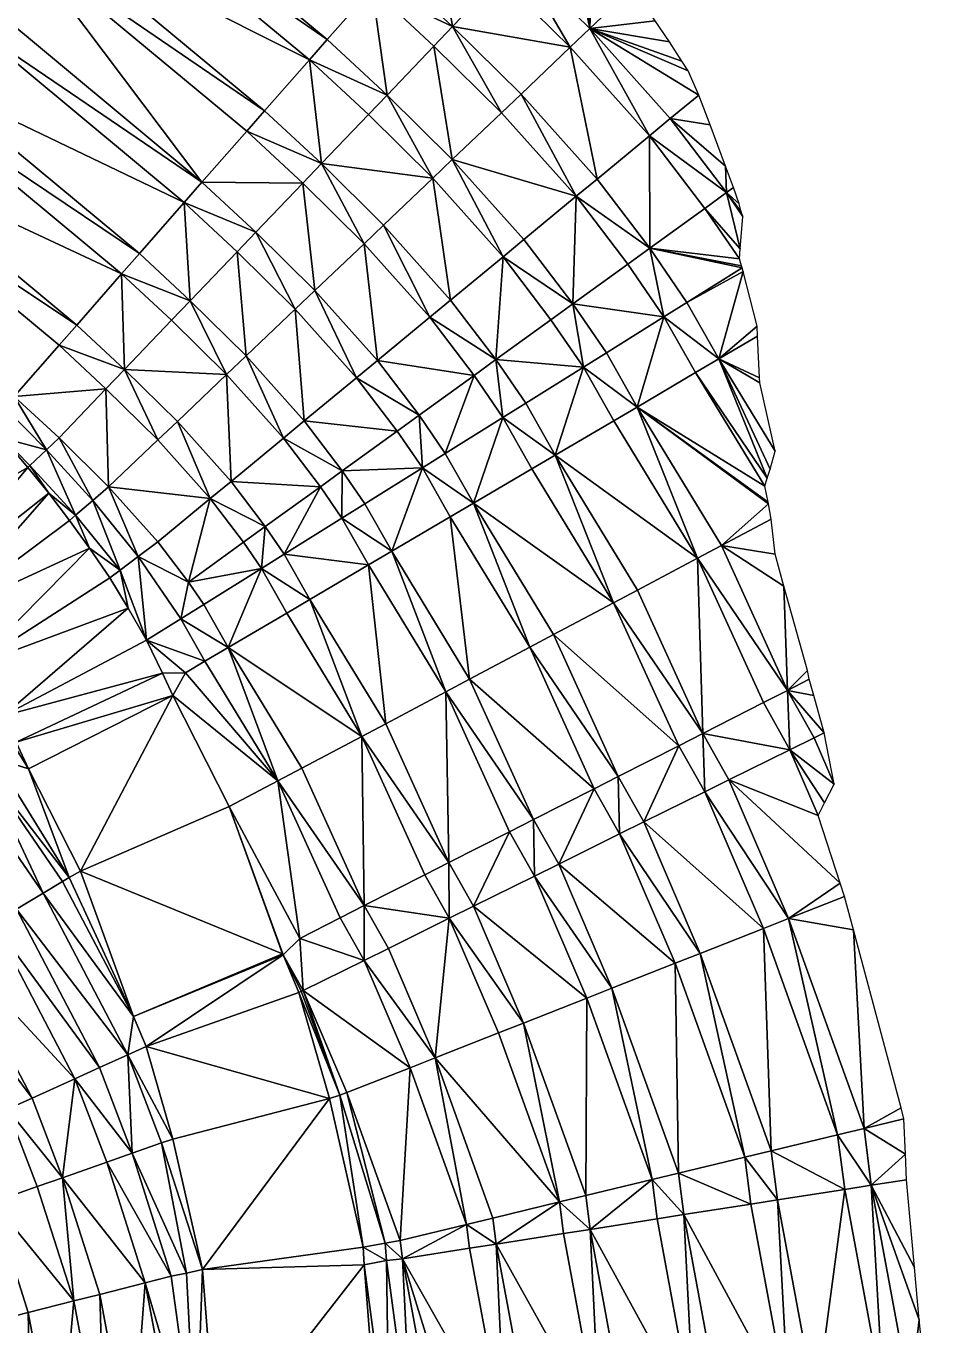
# Model space of a CAD drawing. Extents: x 4610 to 5639, y 3583 to 4765.
# Drawn here: x 5471.3 to 5638.4, y 4403.6 to 4644.3 of the extents above; entities that cross this region are included whole.
import ezdxf

# ---------------------------------------------------------------- set-up
doc = ezdxf.new("R2010")
doc.units = 0
doc.layers.add('TRAINING MODELS_UNDERGROUND METALS_SURFACE TOPO', color=7, linetype='Continuous', lineweight=25)

msp = doc.modelspace()

# ---------------------------------------------------------------- meshes
at = {"layer": 'TRAINING MODELS_UNDERGROUND METALS_SURFACE TOPO', "color": 4, "true_color": 0x00ffff, "transparency": 33554687}
mesh = msp.add_polyface(dxfattribs=at)
corners = [(5403.09, 4660.31, 435), (5441.36, 4635.3, 435), (5443.95, 4639.58, 435), (5411.73, 4675.68, 450), (5453.06, 4654.64, 450), (5414.18, 4680.05, 450), (5450.47, 4650.36, 450), (5459.57, 4665.41, 465), (5420.36, 4691.04, 465), (5462.16, 4669.7, 465), (5422.81, 4695.41, 465), (5428.99, 4706.41, 480), (5468.68, 4680.47, 480), (5434.85, 4624.53, 420), (5444.03, 4619.4, 420), (5451.17, 4629.83, 435), (5461.16, 4644.4, 450), (5454.01, 4633.97, 435), (5492.36, 4602.13, 435), (5464, 4648.54, 450), (5500.66, 4611.6, 450), (5471.14, 4658.96, 465), (5503.96, 4615.36, 450), (5481.13, 4673.53, 480), (5473.98, 4663.1, 465), (5471.27, 4684.75, 480), (5515.57, 4628.58, 465), (5512.27, 4624.82, 465), (5491.11, 4688.1, 495), (5477.78, 4695.53, 495), (5483.97, 4677.67, 480), (5523.88, 4638.04, 480), (5527.17, 4641.8, 480), (5535.48, 4651.27, 495), (5538.78, 4655.02, 495), (5493.95, 4692.24, 495), (5547.09, 4664.49, 510), (5501.1, 4702.66, 510)]
mesh.append_faces([[corners[k] for k in face] for face in [(0, 1, 2, 0), (3, 4, 5, 3), (3, 2, 6, 3), (3, 6, 4, 3), (5, 7, 8, 5), (5, 4, 7, 5), (8, 9, 10, 8), (8, 7, 9, 8), (11, 9, 12, 11), (13, 14, 1, 13), (1, 15, 2, 1), (1, 14, 15, 1), (2, 16, 6, 2), (2, 15, 17, 2), (2, 17, 16, 2), (6, 16, 4, 6), (15, 18, 17, 15), (4, 19, 7, 4), (4, 16, 19, 4), (17, 20, 16, 17), (7, 21, 9, 7), (7, 19, 21, 7), (16, 22, 19, 16), (16, 20, 22, 16), (9, 23, 12, 9), (9, 21, 24, 9), (9, 24, 23, 9), (19, 22, 21, 19), (12, 23, 25, 12), (21, 26, 24, 21), (21, 22, 27, 21), (21, 27, 26, 21), (25, 28, 29, 25), (25, 23, 30, 25), (25, 30, 28, 25), (24, 31, 23, 24), (24, 26, 31, 24), (23, 32, 30, 23), (23, 31, 32, 23), (30, 33, 28, 30), (30, 32, 33, 30), (28, 34, 35, 28), (28, 33, 34, 28), (35, 36, 37, 35)]], dxfattribs={"color": 4})
mesh = msp.add_polyface(dxfattribs=at)
corners = [(5493.95, 4692.24, 495), (5538.78, 4655.02, 495), (5547.09, 4664.49, 510), (5501.1, 4702.66, 510), (5550.39, 4668.24, 510), (5503.94, 4706.81, 510), (5515.78, 4703.9, 516.36), (5518.74, 4702.77, 517.57), (5524.81, 4700.12, 519.76), (5523.88, 4638.04, 480), (5538.26, 4631.51, 480), (5527.17, 4641.8, 480), (5525.47, 4699.83, 520), (5539.19, 4691.84, 523.11), (5535.48, 4651.27, 495), (5546.96, 4640.61, 495), (5550.42, 4644.22, 495), (5545.3, 4688.04, 524.28), (5550.37, 4684.61, 525), (5559.49, 4628.24, 495), (5562.58, 4656.92, 510), (5559.12, 4653.31, 510), (5558.7, 4677.71, 525), (5559.63, 4682.98, 525), (5571.28, 4666.02, 525), (5572.23, 4640.38, 510), (5563.11, 4631.69, 495), (5561.1, 4680.44, 525), (5564.32, 4674.87, 525), (5566.36, 4671.35, 525), (5575.86, 4643.83, 510), (5571.38, 4666.12, 525), (5575.01, 4662.34, 525), (5586.91, 4623.97, 510), (5576.45, 4660.91, 524.99), (5583.77, 4651.37, 523.02), (5588, 4645.26, 521.93), (5590.66, 4641.36, 521.19), (5592.93, 4637.83, 520.4), (5590.77, 4627.16, 510), (5596.06, 4631.53, 518.18), (5594.09, 4636.03, 520)]
mesh.append_faces([[corners[k] for k in face] for face in [(0, 1, 2, 0), (3, 2, 4, 3), (5, 4, 6, 5), (6, 4, 7, 6), (7, 4, 8, 7), (9, 10, 11, 9), (8, 4, 12, 8), (12, 4, 13, 12), (11, 10, 14, 11), (14, 10, 15, 14), (14, 16, 1, 14), (14, 15, 16, 14), (1, 16, 2, 1), (13, 4, 17, 13), (17, 4, 18, 17), (15, 19, 16, 15), (2, 20, 4, 2), (2, 16, 21, 2), (2, 21, 20, 2), (18, 4, 22, 18), (18, 22, 23, 18), (4, 24, 22, 4), (4, 20, 24, 4), (16, 25, 21, 16), (16, 19, 26, 16), (16, 26, 25, 16), (22, 27, 23, 22), (22, 28, 27, 22), (22, 29, 28, 22), (22, 24, 29, 22), (21, 25, 20, 21), (20, 30, 24, 20), (20, 25, 30, 20), (29, 24, 31, 29), (24, 32, 31, 24), (24, 30, 32, 24), (25, 33, 30, 25), (32, 30, 34, 32), (30, 35, 34, 30), (30, 36, 35, 30), (30, 37, 36, 30), (30, 38, 37, 30), (30, 39, 40, 30), (30, 41, 38, 30), (30, 40, 41, 30)]], dxfattribs={"color": 4})
mesh = msp.add_polyface(dxfattribs=at)
corners = [(5512.27, 4624.82, 465), (5526.1, 4618.81, 465), (5515.57, 4628.58, 465), (5522.64, 4615.2, 465), (5513.94, 4606.1, 450), (5524.88, 4595.3, 450), (5523.88, 4638.04, 480), (5534, 4603.98, 465), (5534.8, 4627.9, 480), (5538.26, 4631.51, 480), (5537.63, 4607.43, 465), (5546.75, 4616.11, 480), (5550.05, 4593.54, 465), (5550.37, 4619.56, 480), (5546.96, 4640.61, 495), (5559.77, 4601.56, 480), (5559.49, 4628.24, 495), (5573.34, 4612.76, 495), (5563.62, 4604.74, 480), (5563.11, 4631.69, 495), (5577.2, 4615.95, 495), (5572.23, 4640.38, 510), (5572.7, 4592.82, 480), (5586.91, 4623.97, 510), (5586.96, 4603.13, 495), (5582.9, 4600.2, 495), (5575.86, 4643.83, 510), (5590.77, 4627.16, 510), (5597.16, 4610.51, 510), (5601.21, 4613.44, 510), (5603.59, 4601.15, 510), (5603.99, 4599.87, 509.53), (5598.2, 4626.03, 516.24), (5596.06, 4631.53, 518.18), (5601.04, 4618.33, 513.38), (5603.75, 4603.03, 510), (5602.51, 4614.38, 511.91), (5603.54, 4611.34, 510.87), (5603.94, 4609.9, 510.29), (5604.24, 4609.02, 510)]
mesh.append_faces([[corners[k] for k in face] for face in [(0, 1, 2, 0), (0, 3, 1, 0), (4, 5, 3, 4), (2, 1, 6, 2), (3, 5, 7, 3), (3, 7, 1, 3), (6, 1, 8, 6), (6, 8, 9, 6), (1, 7, 10, 1), (1, 11, 8, 1), (1, 10, 11, 1), (8, 11, 9, 8), (10, 12, 11, 10), (9, 11, 13, 9), (9, 13, 14, 9), (11, 12, 15, 11), (11, 15, 13, 11), (14, 13, 16, 14), (13, 17, 16, 13), (13, 15, 18, 13), (13, 18, 17, 13), (16, 17, 19, 16), (19, 20, 21, 19), (19, 17, 20, 19), (18, 22, 17, 18), (21, 20, 23, 21), (17, 24, 20, 17), (17, 25, 24, 17), (26, 23, 27, 26), (20, 24, 23, 20), (23, 24, 28, 23), (23, 29, 27, 23), (23, 28, 29, 23), (24, 30, 28, 24), (24, 31, 30, 24), (27, 32, 33, 27), (27, 34, 32, 27), (27, 29, 34, 27), (28, 35, 29, 28), (28, 30, 35, 28), (34, 29, 36, 34), (29, 37, 36, 29), (29, 38, 37, 29), (29, 35, 39, 29), (29, 39, 38, 29)]], dxfattribs={"color": 4})
mesh = msp.add_polyface(dxfattribs=at)
corners = [(5401.11, 4564.04, 385), (5437.93, 4530.74, 385), (5440.96, 4533.65, 390), (5403.6, 4567.45, 390), (5436.15, 4544.74, 390), (5406.56, 4571.51, 390), (5439.05, 4547.79, 395), (5413.78, 4581.4, 404.51), (5433.55, 4604.19, 404.51), (5427.06, 4608.72, 405.03), (5464.56, 4571, 400.36), (5442.14, 4551.05, 400.36), (5434.04, 4604.84, 405), (5427.92, 4613.06, 410), (5433.79, 4604.52, 405), (5441.19, 4615.26, 420), (5432.26, 4620.24, 420), (5434.85, 4624.53, 420), (5467.29, 4573.76, 405), (5469.15, 4575.68, 405), (5444.03, 4619.4, 420), (5445.04, 4547.55, 399.9), (5480.76, 4588.91, 420), (5477.46, 4585.15, 420), (5467.11, 4567.91, 400), (5489.06, 4598.38, 435), (5451.17, 4629.83, 435), (5452.01, 4539.13, 398.81), (5471.68, 4562.5, 399.36), (5492.36, 4602.13, 435), (5475.55, 4557.74, 398.81), (5454.01, 4633.97, 435), (5500.66, 4611.6, 450), (5475.11, 4565.76, 405), (5472.07, 4562.87, 400), (5477.46, 4567.99, 405), (5486.16, 4577.08, 420), (5480.53, 4553.65, 400), (5479.42, 4552.7, 398.26)]
mesh.append_faces([[corners[k] for k in face] for face in [(0, 1, 2, 0), (3, 2, 4, 3), (5, 4, 6, 5), (7, 8, 9, 7), (7, 10, 8, 7), (7, 6, 11, 7), (7, 11, 10, 7), (9, 12, 13, 9), (9, 8, 14, 9), (9, 14, 12, 9), (13, 15, 16, 13), (13, 12, 15, 13), (16, 15, 17, 16), (8, 18, 14, 8), (8, 10, 18, 8), (14, 19, 12, 14), (14, 18, 19, 14), (12, 19, 15, 12), (17, 15, 20, 17), (6, 21, 11, 6), (15, 22, 20, 15), (15, 19, 23, 15), (15, 23, 22, 15), (11, 21, 24, 11), (11, 24, 10, 11), (20, 25, 26, 20), (20, 22, 25, 20), (21, 27, 28, 21), (21, 28, 24, 21), (26, 25, 29, 26), (27, 30, 28, 27), (31, 29, 32, 31), (10, 24, 18, 10), (24, 33, 18, 24), (24, 28, 34, 24), (24, 34, 33, 24), (18, 33, 19, 18), (19, 33, 35, 19), (19, 36, 23, 19), (19, 35, 36, 19), (28, 30, 34, 28), (34, 37, 33, 34), (34, 30, 37, 34), (30, 38, 37, 30)]], dxfattribs={"color": 4})
mesh = msp.add_polyface(dxfattribs=at)
corners = [(5475.11, 4565.76, 405), (5483.71, 4556.39, 405), (5477.46, 4567.99, 405), (5480.53, 4553.65, 400), (5477.46, 4585.15, 420), (5489.62, 4580.69, 420), (5480.76, 4588.91, 420), (5486.16, 4577.08, 420), (5486.64, 4558.92, 405), (5479.42, 4552.7, 398.26), (5483.13, 4547.55, 397.72), (5488.76, 4543.48, 400), (5489.06, 4598.38, 435), (5492.12, 4545.99, 405), (5495.76, 4567.6, 420), (5495.77, 4548.71, 405), (5505.48, 4556.73, 420), (5498.32, 4589.79, 435), (5501.78, 4593.4, 435), (5492.36, 4602.13, 435), (5499.39, 4571.04, 420), (5508.51, 4579.72, 435), (5500.66, 4611.6, 450), (5501.45, 4541.25, 405), (5509.34, 4559.92, 420), (5510.48, 4602.49, 450), (5513.94, 4606.1, 450), (5503.96, 4615.36, 450), (5512.14, 4583.17, 435), (5522.64, 4615.2, 465), (5512.27, 4624.82, 465), (5515.7, 4551.57, 420), (5511.65, 4548.64, 420), (5519.05, 4567.94, 435), (5525.9, 4558.95, 435), (5521.26, 4591.85, 450), (5514.97, 4543.8, 420)]
mesh.append_faces([[corners[k] for k in face] for face in [(0, 1, 2, 0), (0, 3, 1, 0), (4, 5, 6, 4), (4, 7, 5, 4), (2, 1, 8, 2), (2, 8, 7, 2), (9, 10, 3, 9), (3, 10, 11, 3), (3, 11, 1, 3), (6, 5, 12, 6), (1, 13, 8, 1), (1, 11, 13, 1), (7, 8, 14, 7), (7, 14, 5, 7), (8, 13, 15, 8), (8, 16, 14, 8), (8, 15, 16, 8), (12, 5, 17, 12), (12, 18, 19, 12), (12, 17, 18, 12), (5, 14, 20, 5), (5, 21, 17, 5), (5, 20, 21, 5), (19, 18, 22, 19), (14, 16, 20, 14), (15, 23, 16, 15), (17, 21, 18, 17), (20, 16, 24, 20), (20, 24, 21, 20), (22, 18, 25, 22), (22, 26, 27, 22), (22, 25, 26, 22), (18, 21, 28, 18), (18, 28, 25, 18), (27, 29, 30, 27), (27, 26, 29, 27), (16, 31, 24, 16), (16, 32, 31, 16), (21, 24, 33, 21), (21, 33, 28, 21), (24, 31, 34, 24), (24, 34, 33, 24), (25, 28, 35, 25), (25, 35, 26, 25), (32, 36, 31, 32)]], dxfattribs={"color": 4})
mesh = msp.add_polyface(dxfattribs=at)
corners = [(5558.45, 4582.51, 465), (5564, 4574.44, 465), (5574.68, 4581.11, 480), (5568.65, 4589.89, 480), (5559.75, 4571.79, 465), (5565.14, 4562.26, 465), (5569.45, 4564.79, 465), (5559.77, 4601.56, 480), (5572.7, 4592.82, 480), (5563.62, 4604.74, 480), (5580.28, 4537.44, 465), (5580.3, 4571.17, 480), (5584.71, 4539.79, 465), (5595.85, 4545.7, 480), (5582.9, 4600.2, 495), (5573.34, 4612.76, 495), (5578.93, 4583.76, 480), (5589.61, 4590.44, 495), (5584.61, 4573.7, 480), (5586.96, 4603.13, 495), (5595.46, 4580.08, 495), (5608.3, 4559.05, 495), (5600.27, 4548.04, 480), (5608.99, 4555.74, 493.65), (5608.93, 4556.06, 493.79), (5593.86, 4593.09, 495), (5604.11, 4599.49, 509.39), (5603.99, 4599.87, 509.53), (5599.78, 4582.61, 495), (5604.28, 4598.82, 509.17), (5608.75, 4560.5, 495), (5606.89, 4588.71, 505.96), (5606.95, 4586.83, 504.92), (5607.31, 4579.12, 500.5), (5607.39, 4578.18, 500), (5610.22, 4565.5, 495), (5609.28, 4562.18, 495), (5609.5, 4552.94, 492.43), (5610.21, 4546.47, 490)]
mesh.append_faces([[corners[k] for k in face] for face in [(0, 1, 2, 0), (0, 2, 3, 0), (4, 5, 6, 4), (7, 8, 9, 7), (7, 3, 8, 7), (1, 6, 2, 1), (5, 10, 6, 5), (3, 2, 8, 3), (6, 11, 2, 6), (6, 10, 12, 6), (6, 13, 11, 6), (6, 12, 13, 6), (8, 14, 15, 8), (8, 2, 16, 8), (8, 16, 17, 8), (8, 17, 14, 8), (2, 18, 16, 2), (2, 11, 18, 2), (16, 18, 17, 16), (11, 13, 18, 11), (14, 17, 19, 14), (18, 20, 17, 18), (18, 21, 20, 18), (18, 13, 22, 18), (18, 22, 23, 18), (18, 24, 21, 18), (18, 23, 24, 18), (19, 17, 25, 19), (19, 25, 26, 19), (19, 26, 27, 19), (17, 28, 25, 17), (17, 20, 28, 17), (25, 28, 29, 25), (25, 29, 26, 25), (20, 30, 28, 20), (20, 21, 30, 20), (28, 31, 29, 28), (28, 32, 31, 28), (28, 33, 32, 28), (28, 34, 33, 28), (28, 35, 34, 28), (28, 30, 36, 28), (28, 36, 35, 28), (22, 37, 23, 22), (22, 38, 37, 22)]], dxfattribs={"color": 4})
mesh = msp.add_polyface(dxfattribs=at)
corners = [(5512.14, 4583.17, 435), (5519.05, 4567.94, 435), (5522.91, 4571.12, 435), (5521.26, 4591.85, 450), (5513.94, 4606.1, 450), (5524.88, 4595.3, 450), (5515.7, 4551.57, 420), (5519.21, 4546.45, 420), (5525.9, 4558.95, 435), (5529.95, 4561.88, 435), (5529.89, 4553.13, 435), (5532.62, 4579.15, 450), (5540.15, 4569.26, 450), (5536.48, 4582.33, 450), (5534, 4603.98, 465), (5534.14, 4555.78, 435), (5539.13, 4546.97, 435), (5534.82, 4544.44, 435), (5544.82, 4562.46, 450), (5544.2, 4572.19, 450), (5546.19, 4590.35, 465), (5537.63, 4607.43, 465), (5554.4, 4579.57, 465), (5550.05, 4593.54, 465), (5549.98, 4553.35, 450), (5549.07, 4565.11, 450), (5554.29, 4555.88, 450), (5558.45, 4582.51, 465), (5559.75, 4571.79, 465), (5559.77, 4601.56, 480), (5565.14, 4562.26, 465), (5580.28, 4537.44, 465), (5564, 4574.44, 465), (5568.65, 4589.89, 480), (5569.45, 4564.79, 465)]
mesh.append_faces([[corners[k] for k in face] for face in [(0, 1, 2, 0), (0, 2, 3, 0), (4, 3, 5, 4), (6, 7, 8, 6), (1, 9, 2, 1), (1, 8, 9, 1), (7, 10, 8, 7), (3, 2, 11, 3), (3, 11, 5, 3), (2, 9, 12, 2), (2, 12, 11, 2), (5, 11, 13, 5), (5, 13, 14, 5), (8, 10, 9, 8), (10, 15, 9, 10), (10, 16, 15, 10), (10, 17, 16, 10), (9, 15, 18, 9), (9, 18, 12, 9), (11, 19, 13, 11), (11, 12, 19, 11), (14, 13, 20, 14), (14, 20, 21, 14), (15, 16, 18, 15), (13, 19, 22, 13), (13, 22, 20, 13), (21, 20, 23, 21), (16, 24, 18, 16), (12, 18, 19, 12), (19, 18, 25, 19), (19, 25, 22, 19), (18, 26, 25, 18), (18, 24, 26, 18), (20, 27, 23, 20), (20, 22, 27, 20), (25, 26, 28, 25), (25, 28, 22, 25), (23, 27, 29, 23), (26, 30, 28, 26), (26, 31, 30, 26), (22, 28, 27, 22), (27, 28, 32, 27), (27, 33, 29, 27), (28, 34, 32, 28)]], dxfattribs={"color": 4})
mesh = msp.add_polyface(dxfattribs=at)
corners = [(5451.68, 4515.54, 385), (5460.1, 4504.52, 385), (5463.5, 4506.98, 390), (5452.01, 4539.13, 398.81), (5455.35, 4534.79, 398.26), (5475.55, 4557.74, 398.81), (5453.85, 4530.9, 395), (5460.75, 4523.12, 395), (5457.44, 4520.53, 390), (5454.86, 4518.29, 390), (5465.69, 4508.57, 390), (5461.61, 4525.84, 397.17), (5483.13, 4547.55, 397.72), (5479.42, 4552.7, 398.26), (5455.43, 4501.12, 375), (5469.57, 4480.64, 375), (5469.2, 4510.87, 395), (5474.52, 4483.63, 385), (5467.16, 4516.47, 396.08), (5490.26, 4536.46, 396.63), (5486.86, 4542.06, 397.17), (5479.33, 4486.53, 390), (5471.78, 4506.69, 395), (5469.51, 4511.58, 395.54), (5496.63, 4524.41, 395.54), (5493.7, 4530.49, 396.08), (5498.57, 4520.22, 395.04), (5481.45, 4487.68, 392.87), (5509.02, 4499.65, 392.87), (5488.76, 4543.48, 400), (5492.12, 4545.99, 405), (5500.04, 4534.47, 405), (5501.45, 4541.25, 405), (5495.77, 4548.71, 405), (5500.88, 4524.48, 400), (5504.5, 4526.6, 405), (5504.28, 4537.12, 405), (5508.81, 4529.14, 405)]
mesh.append_faces([[corners[k] for k in face] for face in [(0, 1, 2, 0), (3, 4, 5, 3), (6, 7, 4, 6), (6, 8, 7, 6), (9, 10, 8, 9), (9, 2, 10, 9), (4, 7, 11, 4), (4, 11, 12, 4), (4, 13, 5, 4), (4, 12, 13, 4), (14, 15, 1, 14), (8, 16, 7, 8), (8, 10, 16, 8), (1, 17, 2, 1), (7, 18, 11, 7), (7, 16, 18, 7), (11, 18, 19, 11), (11, 20, 12, 11), (11, 19, 20, 11), (2, 21, 10, 2), (10, 22, 16, 10), (10, 21, 22, 10), (18, 16, 23, 18), (18, 23, 24, 18), (18, 25, 19, 18), (18, 24, 25, 18), (16, 22, 23, 16), (23, 22, 26, 23), (23, 26, 24, 23), (22, 21, 27, 22), (22, 27, 26, 22), (27, 28, 26, 27), (12, 20, 29, 12), (20, 19, 29, 20), (29, 19, 25, 29), (29, 25, 30, 29), (30, 25, 31, 30), (30, 32, 33, 30), (30, 31, 32, 30), (25, 24, 34, 25), (25, 35, 31, 25), (25, 34, 35, 25), (24, 26, 34, 24), (31, 36, 32, 31), (31, 37, 36, 31)]], dxfattribs={"color": 4})
mesh = msp.add_polyface(dxfattribs=at)
corners = [(5498.57, 4520.22, 395.04), (5518.03, 4504.42, 405), (5500.88, 4524.48, 400), (5509.02, 4499.65, 392.87), (5500.04, 4534.47, 405), (5504.5, 4526.6, 405), (5508.81, 4529.14, 405), (5501.45, 4541.25, 405), (5504.28, 4537.12, 405), (5514.97, 4543.8, 420), (5511.65, 4548.64, 420), (5505.48, 4556.73, 420), (5519.66, 4535.52, 420), (5522.45, 4506.77, 405), (5533.59, 4512.68, 420), (5522.11, 4475.23, 395), (5518.9, 4472.38, 390), (5519.01, 4472.18, 390.12), (5519.21, 4546.45, 420), (5515.7, 4551.57, 420), (5523.97, 4538.06, 420), (5529.59, 4479.04, 405), (5534.05, 4481.31, 405), (5534.82, 4544.44, 435), (5529.89, 4553.13, 435), (5538.02, 4515.02, 420), (5545.28, 4487.02, 420), (5549.74, 4489.28, 420), (5549.16, 4520.93, 435), (5539.13, 4546.97, 435), (5553.58, 4523.28, 435), (5549.98, 4553.35, 450), (5549.81, 4478.98, 420), (5560.97, 4494.99, 435), (5565.43, 4497.26, 435), (5554.3, 4481.2, 420), (5564.72, 4529.19, 450), (5554.29, 4555.88, 450), (5569.15, 4531.53, 450), (5565.6, 4486.78, 435)]
mesh.append_faces([[corners[k] for k in face] for face in [(0, 1, 2, 0), (0, 3, 1, 0), (4, 5, 6, 4), (2, 1, 5, 2), (7, 8, 9, 7), (7, 10, 11, 7), (7, 9, 10, 7), (8, 6, 9, 8), (5, 1, 6, 5), (6, 12, 9, 6), (6, 1, 13, 6), (6, 14, 12, 6), (6, 13, 14, 6), (3, 15, 1, 3), (3, 16, 17, 3), (3, 17, 15, 3), (9, 18, 19, 9), (9, 20, 18, 9), (9, 12, 20, 9), (1, 15, 21, 1), (1, 22, 13, 1), (1, 21, 22, 1), (18, 20, 23, 18), (18, 23, 24, 18), (12, 14, 20, 12), (13, 22, 14, 13), (20, 14, 25, 20), (20, 25, 23, 20), (14, 22, 26, 14), (14, 27, 25, 14), (14, 26, 27, 14), (23, 25, 28, 23), (23, 28, 29, 23), (25, 27, 28, 25), (29, 28, 30, 29), (29, 30, 31, 29), (26, 32, 27, 26), (28, 27, 33, 28), (28, 34, 30, 28), (28, 33, 34, 28), (27, 35, 33, 27), (31, 30, 36, 31), (31, 36, 37, 31), (37, 36, 38, 37), (35, 39, 33, 35)]], dxfattribs={"color": 4})
mesh = msp.add_polyface(dxfattribs=at)
corners = [(5553.58, 4523.28, 435), (5576.66, 4502.97, 450), (5564.72, 4529.19, 450), (5565.43, 4497.26, 435), (5554.29, 4555.88, 450), (5569.15, 4531.53, 450), (5580.28, 4537.44, 465), (5560.97, 4494.99, 435), (5565.6, 4486.78, 435), (5581.12, 4505.24, 450), (5570.09, 4489, 435), (5592.35, 4510.95, 465), (5581.39, 4494.59, 450), (5596.81, 4513.22, 465), (5584.71, 4539.79, 465), (5585.88, 4496.81, 450), (5596.32, 4472.45, 450), (5595.85, 4545.7, 480), (5597.18, 4502.39, 465), (5608.03, 4477.07, 465), (5608.04, 4518.93, 480), (5612.5, 4521.2, 480), (5600.27, 4548.04, 480), (5601.66, 4504.61, 465), (5612.96, 4510.2, 480), (5612.69, 4478.9, 465), (5611.86, 4540.54, 488.86), (5610.21, 4546.47, 490), (5622.29, 4485.48, 478.6), (5618.17, 4498.04, 480), (5616.21, 4524.89, 485.84), (5617.45, 4512.42, 480), (5616.55, 4523.25, 485.41), (5617.4, 4520.24, 484.52), (5619.33, 4513.34, 482.49), (5621.15, 4503.8, 480), (5619.35, 4500.33, 480)]
mesh.append_faces([[corners[k] for k in face] for face in [(0, 1, 2, 0), (0, 3, 1, 0), (4, 5, 6, 4), (7, 8, 3, 7), (2, 9, 5, 2), (2, 1, 9, 2), (3, 8, 10, 3), (3, 10, 1, 3), (5, 11, 6, 5), (5, 9, 11, 5), (10, 12, 1, 10), (1, 12, 9, 1), (6, 13, 14, 6), (6, 11, 13, 6), (9, 12, 15, 9), (9, 15, 11, 9), (12, 16, 15, 12), (14, 13, 17, 14), (15, 18, 11, 15), (15, 19, 18, 15), (11, 18, 13, 11), (17, 13, 20, 17), (17, 21, 22, 17), (17, 20, 21, 17), (13, 18, 23, 13), (13, 23, 24, 13), (13, 24, 20, 13), (18, 25, 23, 18), (18, 19, 25, 18), (22, 26, 27, 22), (22, 21, 26, 22), (23, 25, 28, 23), (23, 29, 24, 23), (23, 28, 29, 23), (20, 24, 21, 20), (26, 21, 30, 26), (21, 24, 31, 21), (21, 32, 30, 21), (21, 33, 32, 21), (21, 34, 33, 21), (21, 31, 34, 21), (24, 35, 31, 24), (24, 29, 36, 24), (24, 36, 35, 24), (31, 35, 34, 31)]], dxfattribs={"color": 4})
mesh = msp.add_polyface(dxfattribs=at)
corners = [(5453.56, 4470.98, 360), (5472.47, 4445.65, 360), (5457.85, 4473.56, 360), (5467.9, 4443.59, 360), (5455.43, 4501.12, 375), (5465.28, 4478.05, 375), (5469.57, 4480.64, 375), (5455.44, 4437.96, 345), (5465.24, 4426.37, 345), (5460, 4440.02, 345), (5460.52, 4424.71, 345), (5480.37, 4449.23, 375), (5460.1, 4504.52, 385), (5474.52, 4483.63, 385), (5466.9, 4404.7, 345), (5463.5, 4506.98, 390), (5478.11, 4485.8, 390), (5479.33, 4486.53, 390), (5473.41, 4429.24, 360), (5480.17, 4408.05, 360), (5484.94, 4451.29, 375), (5478.13, 4430.89, 360), (5490.21, 4453.67, 385), (5491.25, 4460.74, 390), (5486.31, 4433.77, 375), (5485.03, 4409.27, 360), (5493.44, 4411.4, 375), (5481.45, 4487.68, 392.87), (5491.03, 4435.42, 375), (5518.9, 4472.38, 390), (5509.02, 4499.65, 392.87), (5498.26, 4412.62, 375), (5496.48, 4437.33, 385), (5493.58, 4455.2, 389.4), (5498.55, 4438.06, 387.61), (5501.1, 4413.2, 380), (5519, 4472.18, 390.06), (5504.03, 4413.87, 385.13)]
mesh.append_faces([[corners[k] for k in face] for face in [(0, 1, 2, 0), (0, 3, 1, 0), (4, 5, 6, 4), (7, 8, 9, 7), (7, 10, 8, 7), (2, 11, 5, 2), (2, 1, 11, 2), (9, 8, 3, 9), (12, 6, 13, 12), (10, 14, 8, 10), (15, 13, 16, 15), (15, 16, 17, 15), (8, 18, 3, 8), (8, 19, 18, 8), (5, 20, 6, 5), (5, 11, 20, 5), (3, 21, 1, 3), (3, 18, 21, 3), (6, 22, 13, 6), (6, 20, 22, 6), (1, 21, 11, 1), (18, 19, 21, 18), (13, 23, 16, 13), (13, 22, 23, 13), (16, 23, 17, 16), (21, 24, 11, 21), (21, 25, 26, 21), (21, 26, 24, 21), (17, 23, 27, 17), (11, 28, 20, 11), (11, 24, 28, 11), (27, 23, 29, 27), (27, 29, 30, 27), (20, 28, 22, 20), (24, 31, 28, 24), (24, 26, 31, 24), (22, 28, 32, 22), (22, 33, 23, 22), (22, 34, 33, 22), (22, 32, 34, 22), (28, 35, 32, 28), (28, 31, 35, 28), (23, 33, 36, 23), (32, 37, 34, 32), (32, 35, 37, 32)]], dxfattribs={"color": 4})
mesh = msp.add_polyface(dxfattribs=at)
corners = [(5554.3, 4481.2, 420), (5575.3, 4464.16, 435), (5565.6, 4486.78, 435), (5558.52, 4418.6, 405), (5570.96, 4420.55, 420), (5570.21, 4426.39, 420), (5558.93, 4457.72, 420), (5563.58, 4459.55, 420), (5575.1, 4427.57, 420), (5579.95, 4466, 435), (5570.09, 4489, 435), (5591.67, 4470.62, 450), (5581.39, 4494.59, 450), (5575.9, 4421.32, 420), (5587.41, 4430.54, 435), (5588.34, 4423.27, 435), (5592.3, 4431.72, 435), (5596.32, 4472.45, 450), (5585.88, 4496.81, 450), (5608.03, 4477.07, 465), (5593.28, 4424.05, 435), (5604.61, 4434.69, 450), (5605.73, 4426, 450), (5609.5, 4435.87, 450), (5610.67, 4426.77, 450), (5621.81, 4438.84, 465), (5612.69, 4478.9, 465), (5623.11, 4428.72, 465), (5626.7, 4440.02, 465), (5623.1, 4483, 478.33), (5622.29, 4485.48, 478.6), (5624.76, 4476.81, 477.69), (5628.05, 4429.49, 465), (5633.6, 4443.84, 474.28), (5634.36, 4435.25, 473.34), (5634.09, 4441.8, 474.01), (5634.56, 4430.51, 472.85), (5636.05, 4414.27, 471.07)]
mesh.append_faces([[corners[k] for k in face] for face in [(0, 1, 2, 0), (3, 4, 5, 3), (6, 5, 7, 6), (7, 5, 8, 7), (7, 8, 1, 7), (2, 9, 10, 2), (2, 1, 9, 2), (10, 9, 11, 10), (10, 11, 12, 10), (5, 4, 13, 5), (5, 13, 8, 5), (8, 14, 1, 8), (8, 13, 14, 8), (1, 14, 9, 1), (13, 15, 14, 13), (9, 14, 16, 9), (9, 16, 11, 9), (12, 11, 17, 12), (18, 17, 19, 18), (14, 15, 20, 14), (14, 20, 16, 14), (11, 16, 21, 11), (11, 21, 17, 11), (16, 20, 22, 16), (16, 22, 21, 16), (17, 21, 23, 17), (17, 23, 19, 17), (21, 22, 24, 21), (21, 24, 23, 21), (19, 23, 25, 19), (19, 25, 26, 19), (23, 24, 27, 23), (23, 27, 25, 23), (26, 25, 28, 26), (26, 29, 30, 26), (26, 31, 29, 26), (26, 28, 31, 26), (25, 27, 32, 25), (25, 32, 28, 25), (31, 28, 33, 31), (28, 32, 34, 28), (28, 35, 33, 28), (28, 34, 35, 28), (32, 36, 34, 32), (32, 37, 36, 32)]], dxfattribs={"color": 4})
mesh = msp.add_polyface(dxfattribs=at)
corners = [(5491.25, 4460.74, 390), (5519, 4472.18, 390.06), (5518.9, 4472.38, 390), (5493.58, 4455.2, 389.4), (5498.55, 4438.06, 387.61), (5527.61, 4445.55, 387.61), (5521.91, 4465.23, 389.4), (5504.03, 4413.87, 385.13), (5533.85, 4418, 385.13), (5519.01, 4472.18, 390.12), (5522.37, 4465.43, 390), (5522.73, 4465.59, 390), (5522.11, 4475.23, 395), (5529.5, 4446.19, 390), (5534.03, 4471.17, 405), (5529.59, 4479.04, 405), (5530.84, 4446.65, 390), (5542.56, 4451.26, 405), (5537.89, 4418.73, 390), (5534.05, 4481.31, 405), (5540.7, 4419.27, 390), (5538.51, 4473.39, 405), (5547.21, 4453.1, 405), (5549.81, 4478.98, 420), (5545.28, 4487.02, 420), (5553.01, 4422.24, 405), (5558.93, 4457.72, 420), (5557.9, 4423.42, 405), (5570.21, 4426.39, 420), (5549.74, 4489.28, 420), (5554.3, 4481.2, 420), (5563.58, 4459.55, 420), (5553.58, 4417.82, 405), (5558.52, 4418.6, 405), (5575.3, 4464.16, 435)]
mesh.append_faces([[corners[k] for k in face] for face in [(0, 1, 2, 0), (3, 4, 5, 3), (3, 6, 1, 3), (3, 5, 6, 3), (4, 7, 5, 4), (7, 8, 5, 7), (2, 1, 9, 2), (1, 10, 9, 1), (1, 6, 10, 1), (9, 11, 12, 9), (9, 10, 11, 9), (6, 13, 10, 6), (6, 5, 13, 6), (12, 11, 14, 12), (12, 14, 15, 12), (10, 13, 11, 10), (11, 13, 16, 11), (11, 16, 17, 11), (11, 17, 14, 11), (5, 8, 13, 5), (13, 18, 16, 13), (13, 8, 18, 13), (15, 14, 19, 15), (16, 18, 20, 16), (16, 20, 17, 16), (14, 21, 19, 14), (14, 22, 21, 14), (14, 17, 22, 14), (19, 21, 23, 19), (19, 23, 24, 19), (21, 22, 23, 21), (20, 25, 17, 20), (17, 25, 22, 17), (22, 26, 23, 22), (22, 25, 27, 22), (22, 27, 28, 22), (22, 28, 26, 22), (29, 23, 30, 29), (23, 31, 30, 23), (23, 26, 31, 23), (25, 32, 33, 25), (25, 33, 27, 25), (30, 31, 34, 30), (27, 33, 28, 27)]], dxfattribs={"color": 4})
mesh = msp.add_polyface(dxfattribs=at)
corners = [(5426.55, 4412.78, 300), (5434.73, 4415.65, 315), (5430.5, 4426.69, 315), (5431.95, 4395.88, 300), (5440.36, 4398, 315), (5431.61, 4370.62, 300), (5436.58, 4371.23, 300), (5439.45, 4417.31, 315), (5437.62, 4353.56, 300), (5445.19, 4372.29, 315), (5445.22, 4399.23, 315), (5447.62, 4420.18, 330), (5450.17, 4372.9, 315), (5451.22, 4355.14, 315), (5453.63, 4401.35, 330), (5458.78, 4373.96, 330), (5452.34, 4421.84, 330), (5458.49, 4402.58, 330), (5466.9, 4404.7, 345), (5460.52, 4424.71, 345), (5463.75, 4374.57, 330), (5464.81, 4356.73, 330), (5472.37, 4375.63, 345), (5465.24, 4426.37, 345), (5471.76, 4405.93, 345), (5480.17, 4408.05, 360), (5477.34, 4376.24, 345), (5473.42, 4357.73, 345), (5478.4, 4358.31, 345), (5487.01, 4359.31, 360), (5485.95, 4377.3, 360), (5478.13, 4430.89, 360), (5485.03, 4409.27, 360), (5490.92, 4377.91, 360), (5493.44, 4411.4, 375), (5491.99, 4359.89, 360), (5499.54, 4378.97, 375)]
mesh.append_faces([[corners[k] for k in face] for face in [(0, 1, 2, 0), (0, 3, 4, 0), (0, 4, 1, 0), (5, 6, 3, 5), (3, 6, 4, 3), (1, 4, 7, 1), (6, 8, 9, 6), (6, 9, 4, 6), (7, 4, 10, 7), (7, 10, 11, 7), (4, 9, 10, 4), (9, 12, 10, 9), (9, 13, 12, 9), (10, 14, 11, 10), (10, 12, 15, 10), (10, 15, 14, 10), (11, 14, 16, 11), (12, 13, 15, 12), (16, 14, 17, 16), (16, 17, 18, 16), (16, 18, 19, 16), (14, 15, 17, 14), (17, 15, 20, 17), (17, 20, 18, 17), (15, 21, 20, 15), (20, 21, 22, 20), (20, 22, 18, 20), (23, 18, 24, 23), (23, 24, 25, 23), (18, 22, 24, 18), (24, 22, 26, 24), (24, 26, 25, 24), (22, 27, 28, 22), (22, 28, 26, 22), (26, 28, 29, 26), (26, 30, 25, 26), (26, 29, 30, 26), (31, 25, 32, 31), (25, 30, 32, 25), (32, 30, 33, 32), (32, 33, 34, 32), (30, 29, 35, 30), (30, 35, 33, 30), (33, 35, 36, 33), (33, 36, 34, 33)]], dxfattribs={"color": 4})
mesh = msp.add_polyface(dxfattribs=at)
corners = [(5558.52, 4418.6, 405), (5565.15, 4382.81, 405), (5577.7, 4384.19, 420), (5570.96, 4420.55, 420), (5560.17, 4382.27, 405), (5565.43, 4374.87, 405), (5577.99, 4375.88, 420), (5575.9, 4421.32, 420), (5582.68, 4384.74, 420), (5595.23, 4386.11, 435), (5588.34, 4423.27, 435), (5582.98, 4376.28, 420), (5595.54, 4377.3, 435), (5593.28, 4424.05, 435), (5600.21, 4386.66, 435), (5612.76, 4388.03, 450), (5605.73, 4426, 450), (5600.53, 4377.7, 435), (5613.09, 4378.71, 450), (5615.46, 4359.95, 450), (5610.67, 4426.77, 450), (5617.74, 4388.58, 450), (5623.11, 4428.72, 465), (5618.07, 4379.11, 450), (5630.29, 4389.95, 465), (5630.63, 4380.12, 465), (5633.08, 4360.81, 465), (5628.05, 4429.49, 465), (5635.27, 4390.5, 465), (5636.94, 4404.55, 470), (5636.05, 4414.27, 471.07), (5635.62, 4380.53, 465), (5638.13, 4382.86, 468.09), (5638.38, 4390.84, 468.71), (5638.07, 4380.72, 467.92), (5638.25, 4377.24, 467.62), (5638.09, 4361.05, 465)]
mesh.append_faces([[corners[k] for k in face] for face in [(0, 1, 2, 0), (0, 2, 3, 0), (4, 5, 1, 4), (1, 5, 2, 1), (5, 6, 2, 5), (3, 2, 7, 3), (7, 2, 8, 7), (7, 8, 9, 7), (7, 9, 10, 7), (2, 6, 11, 2), (2, 11, 8, 2), (8, 11, 9, 8), (11, 12, 9, 11), (10, 9, 13, 10), (13, 9, 14, 13), (13, 14, 15, 13), (13, 15, 16, 13), (9, 12, 17, 9), (9, 17, 14, 9), (14, 17, 15, 14), (17, 18, 15, 17), (17, 19, 18, 17), (16, 15, 20, 16), (20, 15, 21, 20), (20, 21, 22, 20), (15, 18, 23, 15), (15, 23, 21, 15), (18, 19, 23, 18), (21, 23, 24, 21), (21, 24, 22, 21), (23, 25, 24, 23), (23, 26, 25, 23), (22, 24, 27, 22), (27, 24, 28, 27), (27, 28, 29, 27), (27, 29, 30, 27), (24, 25, 31, 24), (24, 31, 28, 24), (25, 26, 31, 25), (28, 31, 32, 28), (28, 33, 29, 28), (28, 32, 33, 28), (31, 34, 32, 31), (31, 35, 34, 31), (31, 36, 35, 31)]], dxfattribs={"color": 4})
mesh = msp.add_polyface(dxfattribs=at)
corners = [(5493.44, 4411.4, 375), (5502.83, 4379.38, 375), (5498.26, 4412.62, 375), (5499.54, 4378.97, 375), (5501.1, 4413.2, 380), (5500.6, 4360.9, 375), (5503, 4361.18, 375), (5504.03, 4413.87, 385.13), (5505.85, 4362.01, 379.94), (5506.7, 4379.66, 381.7), (5534.02, 4414.73, 385), (5533.85, 4418, 385.13), (5536.76, 4380.12, 381.7), (5535.83, 4362.02, 380), (5538.15, 4415.55, 390), (5537.89, 4418.73, 390), (5538.66, 4380.24, 385), (5535.87, 4361.76, 380.05), (5538.71, 4364.85, 385), (5541.14, 4415.87, 390), (5540.7, 4419.27, 390), (5542.85, 4380.53, 390), (5542.89, 4368.96, 390), (5553.01, 4422.24, 405), (5547.63, 4380.86, 390), (5551.81, 4381.35, 395), (5560.17, 4382.27, 405), (5553.58, 4417.82, 405), (5547.88, 4373.52, 390), (5547.87, 4376.07, 390), (5543.42, 4368.95, 390), (5550, 4356.78, 390), (5560.44, 4374.47, 405), (5558.52, 4418.6, 405), (5565.15, 4382.81, 405), (5565.43, 4374.87, 405), (5562.6, 4357.39, 405)]
mesh.append_faces([[corners[k] for k in face] for face in [(0, 1, 2, 0), (0, 3, 1, 0), (2, 1, 4, 2), (3, 5, 6, 3), (3, 6, 1, 3), (4, 1, 7, 4), (1, 6, 8, 1), (1, 9, 7, 1), (1, 8, 9, 1), (7, 9, 10, 7), (7, 10, 11, 7), (9, 12, 10, 9), (9, 13, 12, 9), (11, 10, 14, 11), (11, 14, 15, 11), (10, 12, 16, 10), (10, 16, 14, 10), (17, 18, 12, 17), (12, 18, 16, 12), (15, 14, 19, 15), (15, 19, 20, 15), (14, 16, 21, 14), (14, 21, 19, 14), (16, 18, 22, 16), (16, 22, 21, 16), (20, 19, 23, 20), (19, 21, 24, 19), (19, 24, 25, 19), (19, 25, 26, 19), (19, 27, 23, 19), (19, 26, 27, 19), (21, 22, 28, 21), (21, 29, 24, 21), (21, 28, 29, 21), (22, 30, 28, 22), (30, 31, 28, 30), (24, 29, 25, 24), (29, 28, 25, 29), (28, 31, 32, 28), (28, 32, 25, 28), (25, 32, 26, 25), (27, 26, 33, 27), (33, 26, 34, 33), (26, 32, 35, 26), (32, 36, 35, 32)]], dxfattribs={"color": 4})

doc.saveas('drawing.dxf')
